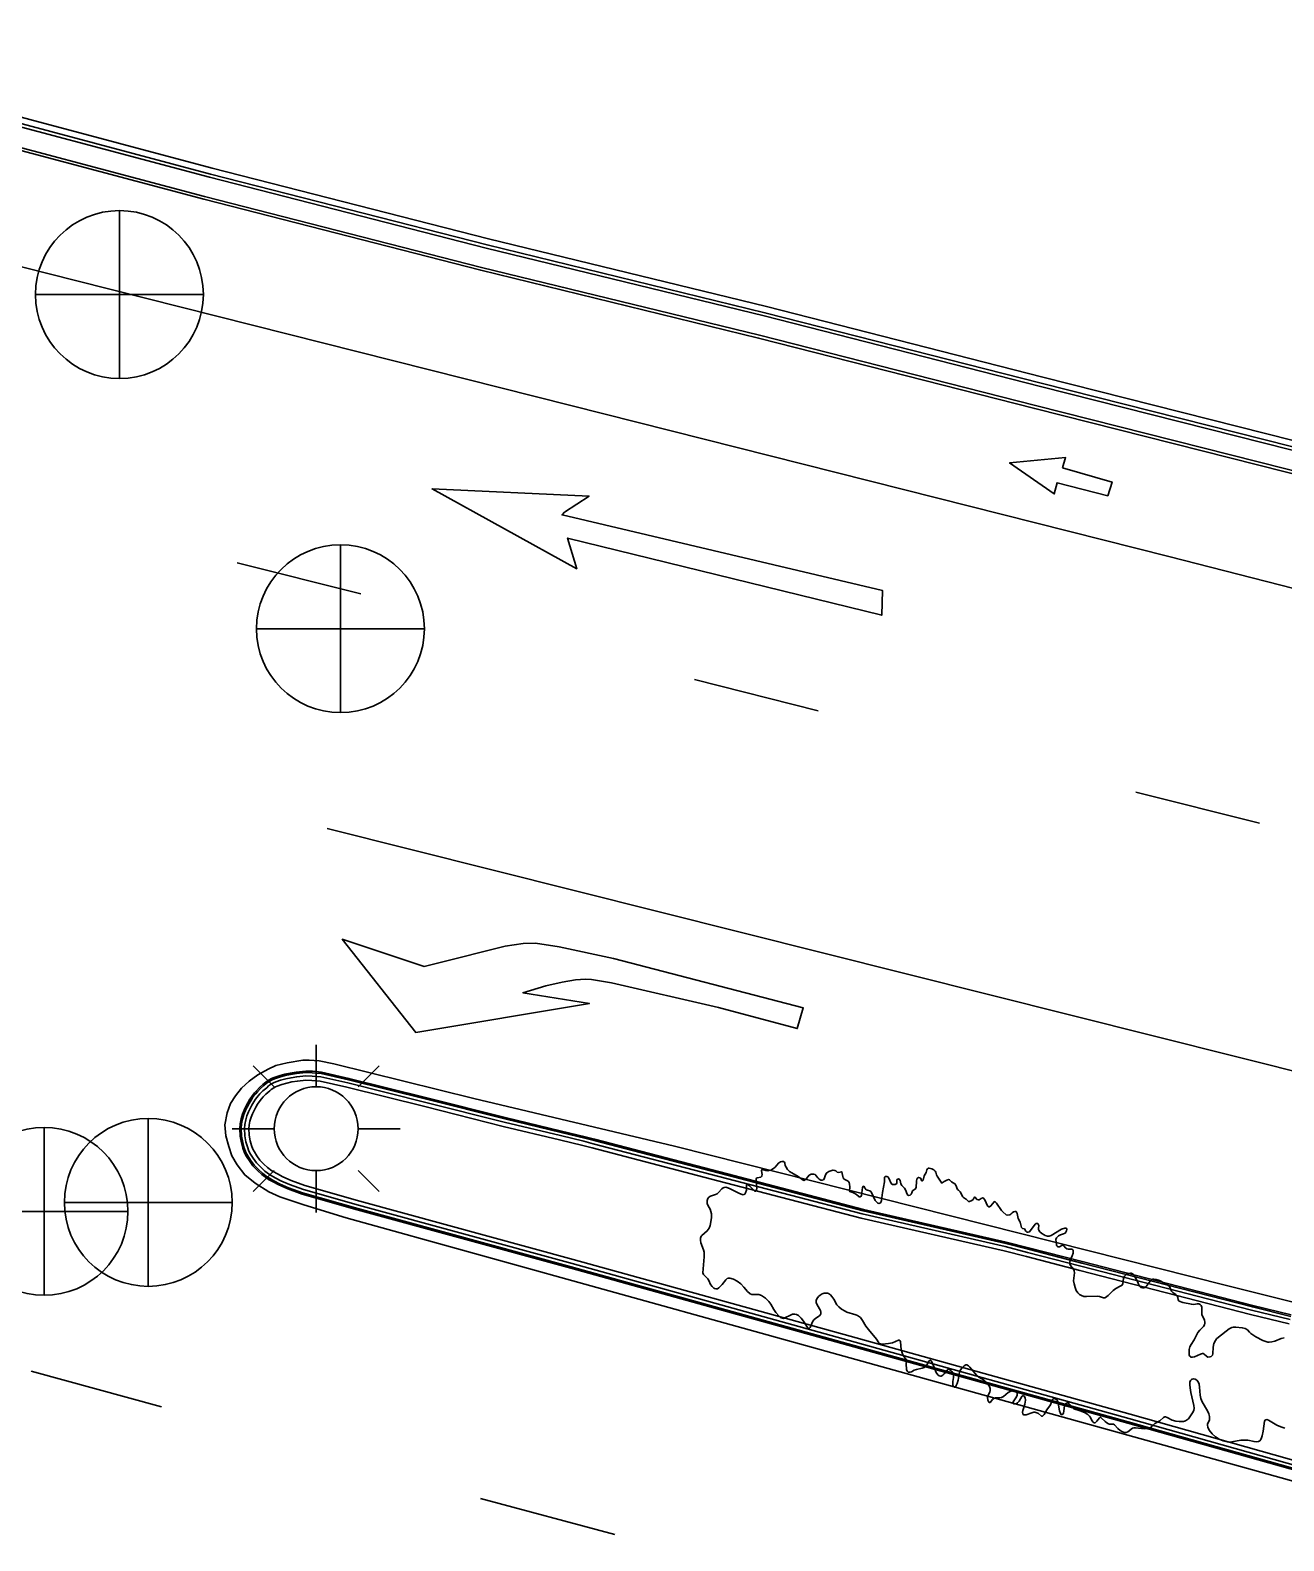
# Model space of a CAD drawing. Header units: metres. Extents: x 585772 to 587013, y 4140825 to 4141582.
# Drawn here: x 585810.6 to 585830.2, y 4140942.84 to 4140966.46 of the extents above; entities that cross this region are included whole.
import ezdxf

# ---------------------------------------------------------------- set-up
doc = ezdxf.new("R2010")
doc.units = ezdxf.units.M
doc.header["$MEASUREMENT"] = 0
for name, color, linetype, lineweight in [('BACK_OF_CURB', 5, 'Continuous', 30), ('BOTTOM_OF_CURB', 3, 'Continuous', 30), ('GUTTER', 30, 'Continuous', 30), ('LIGHT_POLE', 5, 'Continuous', 30), ('MANHOLE', 30, 'Continuous', 30), ('PAINT_STRIPE', 4, 'Continuous', 30), ('TOP_OF_CURB', 1, 'Continuous', 30)]:
    doc.layers.add(name, color=color, linetype=linetype, lineweight=lineweight)
doc.layers.add('PAVED_ROAD', color=140, linetype='Continuous', lineweight=30, true_color=0x38a9ff)
doc.layers.add('SHRUBLINE', color=71, linetype='Continuous', lineweight=30, true_color=0xc6ff6b)

# ---------------------------------------------------------------- blocks, each defined once
blk = doc.blocks.new('SYM205')
at = {"color": 0, "linetype": 'ByBlock', "lineweight": -2}
for p, q in [((0, 0.25), (0, 0.5)), ((-0.25, 0.25), (-0.375, 0.375)), ((0.25, 0.25), (0.375, 0.375)), ((0.25, 0), (0.5, 0)), ((-0.25, -0.25), (-0.375, -0.375)), ((0, -0.25), (0, -0.5)), ((0.25, -0.25), (0.375, -0.375))]:
    blk.add_line(p, q, dxfattribs=at)
at = {"color": 0, "linetype": 'ByBlock', "lineweight": -2, "flags": 128}
blk.add_lwpolyline([(-0.5, 0), (-0.25, 0, 1), (0.25, 0, 1), (-0.25, 0)], format="xyb", dxfattribs=at)
blk = doc.blocks.new('SYM205_1')
at = {"layer": 'LIGHT_POLE', "xscale": 26.246667, "yscale": 26.246667, "zscale": 26.246667}
blk.add_blockref('SYM205', (0, 0), dxfattribs=at)
blk = doc.blocks.new('SYM003')
at = {"layer": 'LIGHT_POLE', "xscale": 0.5, "yscale": 0.5, "zscale": 0.5}
blk.add_blockref('SYM205_1', (0, 0), dxfattribs=at)
blk = doc.blocks.new('SYM203')
at = {"color": 0, "linetype": 'ByBlock', "lineweight": -2}
blk.add_line((-0.5, 0), (0.5, 0), dxfattribs=at)
at = {"color": 0, "linetype": 'ByBlock', "lineweight": -2, "flags": 128}
blk.add_lwpolyline([(0, -0.5, 1), (0, 0.5, 1), (0, -0.5), (0, 0.5)], format="xyb", dxfattribs=at)
blk = doc.blocks.new('SYM203_1')
at = {"layer": 'MANHOLE', "xscale": 26.246667, "yscale": 26.246667, "zscale": 26.246667}
blk.add_blockref('SYM203', (0, 0), dxfattribs=at)
blk = doc.blocks.new('SYM004')
at = {"layer": 'MANHOLE', "xscale": 0.5, "yscale": 0.5, "zscale": 0.5}
blk.add_blockref('SYM203_1', (0, 0), dxfattribs=at)

msp = doc.modelspace()

# ---------------------------------------------------------------- linework, layer by layer
at = {"layer": 'BACK_OF_CURB'}
for points in [[(585809.123952, 4140965.455281, -18.862712), (585813.441486, 4140964.307142, -18.861123), (585817.76503, 4140963.198723, -18.856503), (585822.109515, 4140962.140005, -18.850747), (585826.429693, 4140961.037302, -18.843763), (585830.775654, 4140959.938901, -18.835261), (585835.141342, 4140958.811735, -18.826), (585839.470351, 4140957.726552, -18.818), (585843.812893, 4140956.608817, -18.806), (585848.22239, 4140955.540571, -18.79775), (585852.620434, 4140954.384283, -18.789717), (585857.024406, 4140953.27221, -18.777616), (585861.769741, 4140952.063605, -18.760236), (585866.250725, 4140950.949529, -18.745248), (585870.726851, 4140949.824382, -18.732829), (585875.213798, 4140948.672563, -18.724497), (585879.659, 4140947.51522, -18.717683), (585883.421168, 4140946.574276, -18.707965)], [(585830.280675, 4140946.236036, -18.493138), (585829.677229, 4140946.382648, -18.49167), (585827.00956, 4140947.07046, -18.484216), (585826.17277, 4140947.286211, -18.469409), (585825.823168, 4140947.37635, -18.468), (585823.591452, 4140947.887157, -18.445488), (585821.346575, 4140948.472901, -18.438324), (585819.3834, 4140948.985142, -18.431976), (585819.239092, 4140949.022795, -18.429067), (585818.871017, 4140949.111251, -18.425232), (585817.992166, 4140949.322457, -18.420891), (585816.766901, 4140949.631294, -18.406704), (585815.54806, 4140949.935934, -18.385), (585815.129978, 4140950.028883, -18.367556), (585815.001125, 4140950.041946, -18.367144), (585814.909875, 4140950.043288, -18.365114), (585814.775545, 4140950.032102, -18.360555), (585814.689839, 4140950.016889, -18.358359), (585814.611618, 4140950.00012, -18.356362), (585814.533452, 4140949.977777, -18.353084), (585814.461096, 4140949.95407, -18.349168), (585814.433443, 4140949.942124, -18.348371), (585814.406629, 4140949.927433, -18.34828), (585814.367985, 4140949.901878, -18.347047), (585814.344135, 4140949.876801, -18.345836), (585814.282356, 4140949.826182, -18.341015), (585814.240124, 4140949.782366, -18.339854), (585814.215312, 4140949.755353, -18.338042), (585814.177745, 4140949.706767, -18.335431), (585814.153012, 4140949.670028, -18.334851), (585814.123816, 4140949.62237, -18.335332), (585814.097665, 4140949.572353, -18.333893), (585814.073559, 4140949.521009, -18.332048), (585814.052062, 4140949.467491, -18.330673), (585814.034368, 4140949.406796, -18.325687), (585814.022754, 4140949.343541, -18.322175), (585814.016788, 4140949.287428, -18.317912), (585814.0233, 4140949.184493, -18.316401), (585814.037694, 4140949.09547, -18.315725), (585814.058583, 4140949.02494, -18.315224), (585814.080025, 4140948.965631, -18.31308), (585814.102259, 4140948.923977, -18.311078), (585814.141431, 4140948.863165, -18.311417), (585814.190338, 4140948.795722, -18.312276), (585814.251523, 4140948.731849, -18.311824), (585814.309854, 4140948.677471, -18.314327), (585814.376784, 4140948.628892, -18.31051), (585814.398552, 4140948.615584, -18.309932), (585814.462181, 4140948.578804, -18.309896), (585814.548525, 4140948.534904, -18.310592), (585814.679927, 4140948.475808, -18.306052), (585814.892866, 4140948.399724, -18.305886), (585815.750425, 4140948.15568, -18.321), (585819.088932, 4140947.243778, -18.318), (585823.419446, 4140946.040651, -18.317), (585827.795257, 4140944.820794, -18.316199), (585832.539675, 4140943.482331, -18.313993)]]:
    msp.add_polyline3d(points, dxfattribs=at)
at = {"layer": 'BOTTOM_OF_CURB'}
for points in [[(585809.0862, 4140965.310107, -18.992712), (585813.403585, 4140964.162007, -18.991123), (585817.728647, 4140963.0532, -18.986503), (585822.073208, 4140961.994463, -18.980747), (585826.392767, 4140960.891918, -18.973763), (585830.738527, 4140959.793568, -18.965261), (585835.104242, 4140958.666395, -18.956), (585839.432862, 4140957.567705, -18.948), (585841.59148, 4140957.054975, -18.942019), (585843.763932, 4140956.488189, -18.936), (585847.103423, 4140955.639402, -18.929753), (585848.173911, 4140955.378136, -18.92775), (585852.583889, 4140954.223246, -18.919717), (585856.988007, 4140953.126692, -18.907616), (585861.733134, 4140951.91814, -18.890236), (585866.214345, 4140950.804007, -18.875248), (585870.689919, 4140949.679, -18.862829), (585875.176253, 4140948.527338, -18.854497), (585879.621905, 4140947.369878, -18.847683), (585883.384559, 4140946.428812, -18.837965)], [(585830.309411, 4140946.352545, -18.630344), (585829.706376, 4140946.499058, -18.627345), (585827.03952, 4140947.18666, -18.619891), (585826.20273, 4140947.402411, -18.619409), (585825.85154, 4140947.492959, -18.618), (585823.619993, 4140948.003727, -18.595488), (585821.376871, 4140948.589013, -18.576567), (585819.413697, 4140949.101254, -18.563), (585819.268263, 4140949.139201, -18.562), (585818.899057, 4140949.227929, -18.556), (585818.020852, 4140949.43898, -18.55), (585816.796115, 4140949.747684, -18.540743), (585815.575635, 4140950.052734, -18.535), (585815.149117, 4140950.147558, -18.536), (585815.008073, 4140950.161857, -18.535), (585814.905768, 4140950.163362, -18.535), (585814.760046, 4140950.151227, -18.534), (585814.666769, 4140950.13467, -18.534), (585814.582518, 4140950.116608, -18.533), (585814.498268, 4140950.092526, -18.533), (585814.418531, 4140950.066401, -18.532), (585814.380704, 4140950.050059, -18.532), (585814.344597, 4140950.030278, -18.531), (585814.293875, 4140949.996734, -18.53), (585814.249009, 4140949.960933, -18.529), (585814.199147, 4140949.912769, -18.528), (585814.152723, 4140949.864604, -18.526), (585814.123493, 4140949.832781, -18.525), (585814.080401, 4140949.777051, -18.523), (585814.052031, 4140949.734907, -18.522), (585814.019362, 4140949.681582, -18.52), (585813.990132, 4140949.625676, -18.518), (585813.963482, 4140949.568911, -18.516), (585813.93851, 4140949.506743, -18.514), (585813.917448, 4140949.434496, -18.511), (585813.903907, 4140949.360744, -18.508), (585813.896385, 4140949.290002, -18.505), (585813.903907, 4140949.171096, -18.501), (585813.920456, 4140949.068746, -18.497), (585813.944528, 4140948.987469, -18.494), (585813.970104, 4140948.916727, -18.491), (585813.998713, 4140948.86313, -18.489), (585814.042342, 4140948.795398, -18.487), (585814.098008, 4140948.718636, -18.484), (585814.167213, 4140948.646389, -18.482), (585814.23341, 4140948.584678, -18.481), (585814.310138, 4140948.528988, -18.479), (585814.337219, 4140948.512431, -18.479), (585814.40492, 4140948.473297, -18.478), (585814.496693, 4140948.426638, -18.477), (585814.635057, 4140948.36441, -18.476), (585814.856215, 4140948.28539, -18.474), (585815.718191, 4140948.040088, -18.471), (585819.057061, 4140947.128088, -18.468), (585823.387272, 4140945.925045, -18.467), (585827.762854, 4140944.705252, -18.466199), (585832.507422, 4140943.366746, -18.463993)]]:
    msp.add_polyline3d(points, dxfattribs=at)
at = {"layer": 'GUTTER'}
msp.add_polyline3d([(585809.008412, 4140965.010971, -18.980876), (585813.32549, 4140963.862953, -18.974), (585817.653677, 4140962.753344, -18.968064), (585821.998396, 4140961.694569, -18.966252), (585826.316679, 4140960.592349, -18.959817), (585830.662025, 4140959.494104, -18.949766), (585835.027588, 4140958.366971, -18.939), (585839.354608, 4140957.268687, -18.924), (585843.686002, 4140956.100884, -18.912), (585848.098521, 4140954.991072, -18.904), (585852.510192, 4140953.881472, -18.898), (585856.913861, 4140952.826629, -18.892539), (585861.657703, 4140951.618404, -18.885473), (585866.139384, 4140950.504155, -18.874707), (585870.613819, 4140949.379433, -18.859765), (585875.09889, 4140948.228096, -18.845), (585879.545469, 4140947.070394, -18.834), (585883.309126, 4140946.129078, -18.822482)], dxfattribs=at)
at = {"layer": 'PAINT_STRIPE', "extrusion": (0.000973894, -0.000245436, 0.999999), "flags": 128}
for points, elevation in [([(585813.575222, 4140958.146385), (585815.506195, 4140957.659751)], -464.600248), ([(585827.626414, 4140954.558562), (585829.557387, 4140954.071927)], -464.607683)]:
    msp.add_lwpolyline(points, dxfattribs=dict(at, elevation=elevation))
at = {"layer": 'PAINT_STRIPE', "extrusion": (0.001461, -0.000368154, 0.999999), "elevation": -687.514323, "flags": 128}
msp.add_lwpolyline([(585820.388901, 4140956.336379), (585822.319874, 4140955.849744)], dxfattribs=at)
at = {"layer": 'PAINT_STRIPE', "extrusion": (0.005928, -0.001611, 0.999981), "elevation": -3216.176962, "flags": 128}
msp.add_lwpolyline([(585800.423579, 4140945.685548), (585802.465612, 4140945.13069)], dxfattribs=at)
at = {"layer": 'PAINT_STRIPE', "extrusion": (0.003556, -0.000952713, 0.999993), "elevation": -1880.46408, "flags": 128}
msp.add_lwpolyline([(585816.098558, 4140943.030759), (585813.999522, 4140943.593119)], dxfattribs=at)
at = {"layer": 'PAINT_STRIPE'}
for points in [[(585920.74505, 4140934.761086, -18.678), (585910.367423, 4140937.393328, -18.707705), (585903.135344, 4140939.239997, -18.72787), (585895.903266, 4140941.086667, -18.744463), (585888.671188, 4140942.933336, -18.756745), (585878.976543, 4140945.403165, -18.774598), (585871.867648, 4140947.214327, -18.791), (585864.758753, 4140949.025489, -18.812), (585857.649858, 4140950.836651, -18.829), (585850.417569, 4140952.642882, -18.846), (585843.185281, 4140954.449114, -18.858682), (585835.791795, 4140956.341494, -18.872), (585828.398309, 4140958.233875, -18.881383), (585819.048791, 4140960.594413, -18.888), (585811.307549, 4140962.550272, -18.895375), (585803.566308, 4140964.506132, -18.9065), (585795.825066, 4140966.461991, -18.915)], [(585815.241685, 4140953.978679, -18.674), (585824.294077, 4140951.707671, -18.703128), (585833.346469, 4140949.436663, -18.734), (585840.024886, 4140947.772795, -18.739), (585846.703302, 4140946.108927, -18.714), (585853.381719, 4140944.445059, -18.695685), (585865.229212, 4140941.383647, -18.667131), (585870.175018, 4140940.152118, -18.656)], [(585837.386669, 4140941.812236, -18.447849), (585829.613248, 4140943.976676, -18.458687), (585821.839828, 4140946.141116, -18.465939), (585815.539072, 4140947.891791, -18.469), (585814.877903, 4140948.097202, -18.47), (585814.500092, 4140948.221658, -18.471), (585814.329617, 4140948.30002, -18.473), (585814.117674, 4140948.433695, -18.476), (585813.951806, 4140948.562761, -18.481), (585813.832013, 4140948.724094, -18.485), (585813.749079, 4140948.862379, -18.489), (585813.703004, 4140949.009883, -18.493), (585813.65693, 4140949.175825, -18.498), (585813.643107, 4140949.346377, -18.504), (585813.679967, 4140949.535366, -18.51), (585813.730649, 4140949.678261, -18.515), (585813.808975, 4140949.802717, -18.52), (585813.903017, 4140949.91922, -18.524), (585814.021494, 4140950.029848, -18.529), (585814.155768, 4140950.127306, -18.533), (585814.316371, 4140950.219496, -18.536), (585814.440113, 4140950.272176, -18.538), (585814.61388, 4140950.31432, -18.541), (585814.858733, 4140950.356464, -18.543), (585814.95878, 4140950.356464, -18.543), (585815.114117, 4140950.345928, -18.543), (585815.343173, 4140950.298516, -18.544), (585817.533191, 4140949.760686, -18.559281), (585820.67004, 4140949.012136, -18.584), (585829.304026, 4140946.837316, -18.645), (585836.073821, 4140945.143, -18.657)]]:
    msp.add_polyline3d(points, dxfattribs=at)
for points in [[(585826.738799, 4140959.618041, -18.920252), (585826.785618, 4140959.779373, -18.921), (585825.911678, 4140959.696105, -18.905747), (585826.608749, 4140959.212111, -18.897), (585826.652966, 4140959.386453, -18.898364), (585827.445949, 4140959.182349, -18.893), (585827.514226, 4140959.396373, -18.894727)], [(585818.949906, 4140958.928142, -18.838), (585819.33722, 4140959.17792, -18.848), (585816.880299, 4140959.2897, -18.837115), (585819.143707, 4140958.041677, -18.813), (585819.000876, 4140958.521066, -18.822), (585823.911551, 4140957.313952, -18.84), (585823.925373, 4140957.701151, -18.841181), (585818.914775, 4140958.882839, -18.836)], [(585816.756753, 4140951.823101, -18.623862), (585815.476541, 4140952.249809, -18.617), (585816.626992, 4140950.791254, -18.624911), (585819.341084, 4140951.242797, -18.64), (585818.302434, 4140951.412691, -18.622), (585818.660522, 4140951.520896, -18.631), (585818.916282, 4140951.578092, -18.637), (585819.123899, 4140951.61271, -18.641), (585819.280741, 4140951.626727, -18.643), (585819.375522, 4140951.619201, -18.645), (585819.686008, 4140951.569625, -18.649), (585821.361614, 4140951.180546, -18.661), (585822.589663, 4140950.850825, -18.671439), (585822.683962, 4140951.174377, -18.671987), (585819.716842, 4140951.946309, -18.662709), (585818.867015, 4140952.131348, -18.657), (585818.499618, 4140952.188755, -18.654), (585818.304789, 4140952.183487, -18.65), (585818.023735, 4140952.138709, -18.645), (585816.967971, 4140951.875309, -18.62514)]]:
    msp.add_polyline3d(points, close=True, dxfattribs=at)
at = {"layer": 'PAVED_ROAD'}
for points in [[(585808.996695, 4140964.965914, -18.975001), (585813.313727, 4140963.817907, -18.967), (585817.642384, 4140962.708178, -18.963376), (585821.987127, 4140961.649397, -18.96131), (585826.305218, 4140960.547226, -18.955315), (585830.650502, 4140959.448997, -18.945054), (585835.016042, 4140958.321869, -18.933955), (585839.342821, 4140957.223647, -18.918), (585843.674264, 4140956.055831, -18.90605), (585848.087165, 4140954.945922, -18.894249), (585852.499092, 4140953.836259, -18.885741), (585856.902692, 4140952.781432, -18.880799), (585861.646342, 4140951.573256, -18.877185), (585866.128093, 4140950.458989, -18.869497), (585870.602357, 4140949.334311, -18.85851), (585875.087237, 4140948.183022, -18.844), (585879.533956, 4140947.025284, -18.828451), (585883.297764, 4140946.08393, -18.818)], [(585830.314622, 4140946.373672, -18.63434), (585829.711661, 4140946.520167, -18.631), (585827.044952, 4140947.20773, -18.619052), (585826.208163, 4140947.423482, -18.618), (585825.856685, 4140947.514104, -18.617), (585823.625169, 4140948.024865, -18.596553), (585821.382365, 4140948.610068, -18.580001), (585819.41919, 4140949.122309, -18.563), (585819.273553, 4140949.160309, -18.56), (585818.904141, 4140949.249087, -18.557), (585818.026053, 4140949.460109, -18.55), (585816.801412, 4140949.768789, -18.540743), (585815.580635, 4140950.073913, -18.535), (585815.152587, 4140950.169077, -18.536), (585815.009332, 4140950.1836, -18.536), (585814.905024, 4140950.185135, -18.535), (585814.757236, 4140950.172828, -18.535), (585814.662585, 4140950.156027, -18.534), (585814.577242, 4140950.137731, -18.534), (585814.491888, 4140950.113334, -18.533), (585814.410813, 4140950.08677, -18.533), (585814.371141, 4140950.069632, -18.533), (585814.333348, 4140950.048926, -18.532), (585814.281062, 4140950.014349, -18.531), (585814.234632, 4140949.9773, -18.53), (585814.183749, 4140949.92815, -18.528), (585814.136874, 4140949.879517, -18.527), (585814.106843, 4140949.846821, -18.526), (585814.062749, 4140949.789795, -18.524), (585814.033719, 4140949.746671, -18.522), (585814.000421, 4140949.692319, -18.52), (585813.970633, 4140949.635345, -18.518), (585813.943521, 4140949.577597, -18.516), (585813.917919, 4140949.513861, -18.514), (585813.896246, 4140949.439519, -18.511), (585813.882356, 4140949.363864, -18.508), (585813.874552, 4140949.290469, -18.505), (585813.882258, 4140949.168667, -18.5), (585813.899198, 4140949.0639, -18.497), (585813.923846, 4140948.980674, -18.494), (585813.950172, 4140948.907859, -18.491), (585813.979936, 4140948.852096, -18.489), (585814.024374, 4140948.78311, -18.486), (585814.081265, 4140948.704658, -18.484), (585814.151925, 4140948.630892, -18.482), (585814.219549, 4140948.567852, -18.48), (585814.298053, 4140948.510872, -18.478), (585814.326097, 4140948.493726, -18.478), (585814.394537, 4140948.454166, -18.477), (585814.487294, 4140948.407006, -18.477), (585814.626921, 4140948.34421, -18.475), (585814.849569, 4140948.264657, -18.473), (585815.712346, 4140948.019128, -18.471), (585819.051282, 4140947.107109, -18.471), (585823.381438, 4140945.904081, -18.468), (585827.756979, 4140944.6843, -18.467), (585832.501574, 4140943.345787, -18.466655)]]:
    msp.add_polyline3d(points, dxfattribs=at)
at = {"layer": 'SHRUBLINE'}
msp.add_polyline3d([(585830.214216, 4140944.605166, -18.36), (585830.149881, 4140944.624248, -18.363484), (585830.087184, 4140944.653562, -18.364), (585829.957684, 4140944.728063, -18.358), (585829.930041, 4140944.737278, -18.357), (585829.916295, 4140944.736561, -18.358), (585829.90593, 4140944.729796, -18.359), (585829.897405, 4140944.712867, -18.362), (585829.877249, 4140944.559609, -18.379), (585829.859503, 4140944.484865, -18.388), (585829.848597, 4140944.452942, -18.392), (585829.836466, 4140944.426711, -18.395), (585829.821449, 4140944.407026, -18.398), (585829.801474, 4140944.394577, -18.4), (585829.774468, 4140944.390058, -18.4), (585829.7336, 4140944.394374, -18.403), (585829.63415, 4140944.414205, -18.409), (585829.580456, 4140944.418627, -18.413), (585829.527047, 4140944.414615, -18.418), (585829.38475, 4140944.388756, -18.427), (585829.337836, 4140944.387576, -18.431), (585829.313223, 4140944.390058, -18.431), (585829.250549, 4140944.405747, -18.435), (585829.187209, 4140944.433343, -18.437), (585829.129102, 4140944.470165, -18.437), (585829.079974, 4140944.513131, -18.435), (585829.030506, 4140944.57505, -18.429), (585829.008451, 4140944.622366, -18.424), (585829.004085, 4140944.65171, -18.421), (585829.005436, 4140944.665449, -18.419), (585829.034088, 4140944.735706, -18.398632), (585829.038382, 4140944.765196, -18.393), (585829.036799, 4140944.784826, -18.391), (585829.025245, 4140944.829047, -18.38245), (585829.004985, 4140944.877, -18.377261), (585828.923236, 4140945.017482, -18.367), (585828.901531, 4140945.06672, -18.363), (585828.889684, 4140945.118398, -18.36), (585828.881407, 4140945.247856, -18.344), (585828.873652, 4140945.292559, -18.34), (585828.857795, 4140945.327891, -18.336), (585828.835883, 4140945.353384, -18.336), (585828.811288, 4140945.369281, -18.335), (585828.787385, 4140945.375827, -18.335), (585828.764421, 4140945.372444, -18.335), (585828.754967, 4140945.366917, -18.335), (585828.740193, 4140945.349446, -18.336), (585828.73103, 4140945.325086, -18.337), (585828.727249, 4140945.282795, -18.339), (585828.731372, 4140945.233856, -18.339), (585828.743533, 4140945.163582, -18.343), (585828.790249, 4140944.956856, -18.356), (585828.793895, 4140944.915571, -18.359), (585828.789131, 4140944.882568, -18.362), (585828.769964, 4140944.845436, -18.366), (585828.70691, 4140944.752572, -18.378), (585828.678291, 4140944.728547, -18.382), (585828.662997, 4140944.72069, -18.386), (585828.628335, 4140944.710373, -18.389), (585828.562613, 4140944.707217, -18.394), (585828.508099, 4140944.714961, -18.397), (585828.454347, 4140944.731888, -18.398), (585828.37289, 4140944.77302, -18.399), (585828.347829, 4140944.780461, -18.398), (585828.337204, 4140944.779916, -18.397), (585828.319022, 4140944.771487, -18.399), (585828.260014, 4140944.717483, -18.41), (585828.183335, 4140944.675768, -18.418), (585828.132143, 4140944.627803, -18.426), (585828.10705, 4140944.611447, -18.432), (585828.066409, 4140944.599619, -18.436), (585828.019965, 4140944.595451, -18.439), (585827.970365, 4140944.597306, -18.441), (585827.876868, 4140944.611217, -18.443), (585827.853114, 4140944.610768, -18.444), (585827.830352, 4140944.602773, -18.449), (585827.760249, 4140944.546022, -18.465), (585827.734, 4140944.536247, -18.469), (585827.705825, 4140944.536054, -18.47), (585827.675778, 4140944.545279, -18.47), (585827.638184, 4140944.567515, -18.467), (585827.603207, 4140944.596603, -18.463), (585827.55237, 4140944.653769, -18.454), (585827.536066, 4140944.665224, -18.453), (585827.5168, 4140944.668179, -18.454), (585827.472156, 4140944.667702, -18.458), (585827.458359, 4140944.671108, -18.458), (585827.430849, 4140944.685081, -18.462168), (585827.403291, 4140944.706858, -18.463), (585827.342353, 4140944.766831, -18.462), (585827.330068, 4140944.774449, -18.462), (585827.325044, 4140944.774699, -18.462), (585827.315133, 4140944.76815, -18.462), (585827.27506, 4140944.714192, -18.47), (585827.254848, 4140944.692879, -18.47), (585827.247066, 4140944.688543, -18.47), (585827.232607, 4140944.688472, -18.47), (585827.216177, 4140944.699996, -18.47), (585827.198225, 4140944.723601, -18.47), (585827.176477, 4140944.770982, -18.47), (585827.161896, 4140944.793598, -18.471), (585827.134337, 4140944.817745, -18.471), (585827.09242, 4140944.841825, -18.472), (585827.016387, 4140944.875661, -18.473), (585826.915587, 4140944.907571, -18.471), (585826.894143, 4140944.925367, -18.472), (585826.852867, 4140944.976239, -18.472), (585826.834307, 4140944.990852, -18.473), (585826.815857, 4140944.998139, -18.473), (585826.799113, 4140944.997552, -18.473), (585826.779822, 4140944.981753, -18.473), (585826.768149, 4140944.951457, -18.473), (585826.760222, 4140944.872898, -18.473), (585826.752374, 4140944.83789, -18.472), (585826.743873, 4140944.823829, -18.472), (585826.73732, 4140944.819036, -18.472), (585826.730279, 4140944.817076, -18.472), (585826.716872, 4140944.82036, -18.472), (585826.704904, 4140944.83533, -18.473), (585826.691339, 4140944.874091, -18.473), (585826.679467, 4140944.930888, -18.472), (585826.66965, 4140945.000388, -18.473), (585826.659897, 4140945.030512, -18.46987), (585826.652631, 4140945.042492, -18.466886), (585826.63463, 4140945.059569, -18.464), (585826.624887, 4140945.064693, -18.464), (585826.606391, 4140945.068181, -18.464), (585826.591702, 4140945.063068, -18.464), (585826.580702, 4140945.051072, -18.465), (585826.547682, 4140944.968805, -18.467), (585826.494671, 4140944.893219, -18.469), (585826.449091, 4140944.82036, -18.471), (585826.424485, 4140944.793889, -18.472), (585826.41342, 4140944.791613, -18.472), (585826.408143, 4140944.793657, -18.472), (585826.362413, 4140944.831927, -18.472), (585826.33635, 4140944.845204, -18.472), (585826.306241, 4140944.852698, -18.472), (585826.290306, 4140944.853072, -18.472), (585826.2578, 4140944.846253, -18.473), (585826.169866, 4140944.813167, -18.474), (585826.148361, 4140944.810426, -18.474), (585826.131171, 4140944.813078, -18.474), (585826.124584, 4140944.816643, -18.474), (585826.115902, 4140944.828389, -18.474), (585826.113192, 4140944.85572, -18.474), (585826.117401, 4140944.878846, -18.473), (585826.150099, 4140944.97847, -18.472), (585826.158963, 4140945.043633, -18.471), (585826.153815, 4140945.079581, -18.47), (585826.137578, 4140945.103926, -18.47), (585826.123555, 4140945.110157, -18.471), (585826.116467, 4140945.109935, -18.471), (585826.102555, 4140945.101301, -18.471), (585826.0588, 4140945.028127, -18.472), (585826.032574, 4140945.001083, -18.47), (585826.01881, 4140944.991604, -18.47), (585825.997479, 4140944.98271, -18.471), (585825.971992, 4140944.983674, -18.471), (585825.96288, 4140944.993289, -18.471), (585825.961326, 4140945.000268, -18.471), (585825.965056, 4140945.017378, -18.47), (585826.020003, 4140945.094753, -18.469), (585826.02959, 4140945.11769, -18.469), (585826.031196, 4140945.140297, -18.468), (585826.022452, 4140945.161132, -18.468), (585826.004516, 4140945.177617, -18.467), (585825.979423, 4140945.186887, -18.467), (585825.949422, 4140945.186804, -18.467), (585825.917604, 4140945.178131, -18.467), (585825.887273, 4140945.162353, -18.468), (585825.816674, 4140945.099406, -18.47), (585825.785338, 4140945.081439, -18.47), (585825.751773, 4140945.076111, -18.47), (585825.689253, 4140945.076771, -18.47), (585825.66577, 4140945.067614, -18.471), (585825.645131, 4140945.051019, -18.472), (585825.606643, 4140945.007093, -18.473), (585825.599879, 4140945.003031, -18.473), (585825.592738, 4140945.004671, -18.473), (585825.580485, 4140945.020855, -18.473), (585825.572303, 4140945.043906, -18.473), (585825.566729, 4140945.089246, -18.471), (585825.572396, 4140945.111271, -18.471), (585825.600666, 4140945.165327, -18.469), (585825.607859, 4140945.192495, -18.468), (585825.60685, 4140945.224987, -18.467), (585825.602905, 4140945.242133, -18.466), (585825.591927, 4140945.267119, -18.466), (585825.541246, 4140945.326131, -18.466), (585825.510746, 4140945.355405, -18.466), (585825.431963, 4140945.402133, -18.465), (585825.396549, 4140945.429999, -18.465), (585825.36664, 4140945.462712, -18.465), (585825.288802, 4140945.559711, -18.463), (585825.266407, 4140945.580574, -18.463), (585825.243956, 4140945.59257, -18.463), (585825.225924, 4140945.592191, -18.463), (585825.200621, 4140945.577665, -18.464), (585825.161725, 4140945.541638, -18.465), (585825.141809, 4140945.514715, -18.465), (585825.127241, 4140945.477621, -18.466), (585825.105484, 4140945.355672, -18.469), (585825.091116, 4140945.304602, -18.47), (585825.068787, 4140945.259088, -18.471), (585825.061143, 4140945.249586, -18.472), (585825.049918, 4140945.243273, -18.472), (585825.044752, 4140945.244161, -18.472), (585825.035132, 4140945.253551, -18.472), (585825.025069, 4140945.278209, -18.471), (585825.022139, 4140945.294953, -18.471), (585825.023528, 4140945.334863, -18.47), (585825.034885, 4140945.399022, -18.468), (585825.035923, 4140945.428915, -18.468), (585825.028686, 4140945.457238, -18.467), (585825.007303, 4140945.49082, -18.468), (585824.990482, 4140945.50797, -18.468), (585824.972453, 4140945.520148, -18.467), (585824.95512, 4140945.524171, -18.468), (585824.947248, 4140945.522266, -18.468), (585824.932896, 4140945.511625, -18.468), (585824.888346, 4140945.452086, -18.47063), (585824.865912, 4140945.431331, -18.474), (585824.842074, 4140945.419415, -18.474), (585824.830024, 4140945.417856, -18.474), (585824.809714, 4140945.423025, -18.474), (585824.790393, 4140945.437298, -18.474), (585824.764627, 4140945.47312, -18.468467), (585824.702018, 4140945.632535, -18.440571), (585824.684387, 4140945.659338, -18.437), (585824.672725, 4140945.665925, -18.437), (585824.667006, 4140945.665085, -18.437), (585824.655708, 4140945.656202, -18.438), (585824.609236, 4140945.584337, -18.449), (585824.58808, 4140945.56206, -18.453), (585824.575341, 4140945.553018, -18.454), (585824.54419, 4140945.540329, -18.457), (585824.452754, 4140945.523676, -18.463), (585824.418319, 4140945.509925, -18.466), (585824.378439, 4140945.487246, -18.469), (585824.354825, 4140945.478677, -18.471), (585824.333874, 4140945.478055, -18.473), (585824.324933, 4140945.481051, -18.473), (585824.310845, 4140945.493604, -18.472), (585824.298774, 4140945.523302, -18.469), (585824.293906, 4140945.607827, -18.457), (585824.298989, 4140945.659929, -18.449), (585824.291766, 4140945.675751, -18.447), (585824.248313, 4140945.738523, -18.44), (585824.228638, 4140945.781573, -18.435), (585824.216694, 4140945.832412, -18.426421), (585824.205968, 4140945.954011, -18.401), (585824.198832, 4140945.972077, -18.398), (585824.187623, 4140945.979175, -18.398), (585824.171979, 4140945.978484, -18.399), (585824.078876, 4140945.941028, -18.405), (585824.017354, 4140945.92869, -18.41), (585823.922976, 4140945.920211, -18.416), (585823.897134, 4140945.921343, -18.417), (585823.878315, 4140945.927288, -18.417), (585823.868095, 4140945.935989, -18.416), (585823.827144, 4140945.995022, -18.404803), (585823.703525, 4140946.146614, -18.379), (585823.665467, 4140946.201536, -18.372), (585823.612819, 4140946.28784, -18.358), (585823.577785, 4140946.332448, -18.352), (585823.547844, 4140946.357205, -18.349), (585823.530125, 4140946.36736, -18.347), (585823.506848, 4140946.37712, -18.346), (585823.366261, 4140946.419836, -18.343), (585823.337353, 4140946.43307, -18.342), (585823.283462, 4140946.465536, -18.339), (585823.238819, 4140946.501905, -18.336), (585823.209677, 4140946.534974, -18.333), (585823.163382, 4140946.622802, -18.318239), (585823.133564, 4140946.664959, -18.308018), (585823.107996, 4140946.690015, -18.297656), (585823.078872, 4140946.708362, -18.291), (585823.063243, 4140946.713876, -18.289), (585823.030548, 4140946.716315, -18.289), (585823.013918, 4140946.713723, -18.29), (585822.981238, 4140946.702441, -18.293), (585822.950854, 4140946.685059, -18.297), (585822.924589, 4140946.663969, -18.303), (585822.896616, 4140946.627735, -18.312), (585822.887898, 4140946.600623, -18.318), (585822.888975, 4140946.571193, -18.326), (585822.902595, 4140946.535127, -18.334), (585822.9527, 4140946.446291, -18.356), (585822.960984, 4140946.416608, -18.363), (585822.958984, 4140946.391295, -18.369), (585822.954432, 4140946.380182, -18.372), (585822.938828, 4140946.360855, -18.377), (585822.880097, 4140946.323108, -18.387), (585822.850827, 4140946.298838, -18.391), (585822.828703, 4140946.266134, -18.398), (585822.791634, 4140946.179178, -18.415), (585822.779057, 4140946.163592, -18.418), (585822.769662, 4140946.161578, -18.419), (585822.758925, 4140946.167431, -18.419), (585822.749737, 4140946.177393, -18.418), (585822.686097, 4140946.27672, -18.402), (585822.651192, 4140946.32526, -18.395), (585822.610892, 4140946.365802, -18.393), (585822.581219, 4140946.383151, -18.393), (585822.549463, 4140946.389235, -18.395), (585822.516437, 4140946.38437, -18.398), (585822.483625, 4140946.372181, -18.403), (585822.398407, 4140946.327712, -18.417), (585822.37598, 4140946.320901, -18.42), (585822.35526, 4140946.321816, -18.422), (585822.334093, 4140946.331798, -18.422), (585822.303043, 4140946.359414, -18.421), (585822.257507, 4140946.414728, -18.416), (585822.225168, 4140946.460636, -18.412), (585822.176914, 4140946.543603, -18.403), (585822.147727, 4140946.584238, -18.4), (585822.092875, 4140946.636816, -18.396), (585822.031372, 4140946.676121, -18.396), (585821.989662, 4140946.691704, -18.397), (585821.955578, 4140946.695959, -18.399), (585821.881392, 4140946.695569, -18.406), (585821.853932, 4140946.705038, -18.407), (585821.813961, 4140946.738972, -18.411522), (585821.754413, 4140946.811435, -18.420543), (585821.707554, 4140946.861539, -18.429699), (585821.653096, 4140946.903675, -18.439718), (585821.594939, 4140946.934263, -18.446), (585821.53813, 4140946.950871, -18.45), (585821.513934, 4140946.950791, -18.452), (585821.495037, 4140946.944543, -18.454), (585821.473416, 4140946.924593, -18.454454), (585821.414839, 4140946.848048, -18.448415), (585821.364504, 4140946.797273, -18.448), (585821.341914, 4140946.783978, -18.45), (585821.32207, 4140946.780176, -18.454093), (585821.298119, 4140946.785651, -18.463609), (585821.285981, 4140946.7928, -18.467), (585821.260722, 4140946.816754, -18.468), (585821.236758, 4140946.850609, -18.464052), (585821.20956, 4140946.912922, -18.451648), (585821.192019, 4140946.941073, -18.445203), (585821.122659, 4140947.006126, -18.417464), (585821.112331, 4140947.032777, -18.411349), (585821.132726, 4140947.282818, -18.358179), (585821.133496, 4140947.358605, -18.345018), (585821.127427, 4140947.39124, -18.342259), (585821.084673, 4140947.500746, -18.333691), (585821.075407, 4140947.545633, -18.331779), (585821.076669, 4140947.576976, -18.332825), (585821.087587, 4140947.604239, -18.33765), (585821.097082, 4140947.616757, -18.338499), (585821.18223, 4140947.688933, -18.339312), (585821.212295, 4140947.731731, -18.337994), (585821.227721, 4140947.771796, -18.337479), (585821.235201, 4140947.801595, -18.339077), (585821.248649, 4140947.900132, -18.345898), (585821.249044, 4140947.954085, -18.352), (585821.242114, 4140947.992991, -18.359), (585821.228062, 4140948.02601, -18.368915), (585821.198437, 4140948.079022, -18.391425), (585821.183225, 4140948.115474, -18.409533), (585821.179729, 4140948.133212, -18.419561), (585821.181228, 4140948.166344, -18.434263), (585821.192143, 4140948.194529, -18.444585), (585821.210414, 4140948.216115, -18.45), (585821.234869, 4140948.231611, -18.452), (585821.311867, 4140948.255649, -18.461), (585821.338872, 4140948.269949, -18.464463), (585821.360365, 4140948.289878, -18.470648), (585821.411139, 4140948.348658, -18.494493), (585821.433843, 4140948.364208, -18.5), (585821.445927, 4140948.368499, -18.502), (585821.471813, 4140948.370481, -18.504), (585821.490135, 4140948.367471, -18.504), (585821.532632, 4140948.353666, -18.506), (585821.688528, 4140948.273813, -18.505), (585821.727293, 4140948.25696, -18.506), (585821.747376, 4140948.253748, -18.507), (585821.769045, 4140948.262656, -18.509), (585821.783614, 4140948.284607, -18.514), (585821.795577, 4140948.3229, -18.52), (585821.796807, 4140948.398164, -18.53), (585821.801789, 4140948.412024, -18.532), (585821.810688, 4140948.414594, -18.533), (585821.822819, 4140948.41, -18.533), (585821.842339, 4140948.395687, -18.533), (585821.922922, 4140948.313068, -18.527), (585821.931598, 4140948.308785, -18.527), (585821.940457, 4140948.309498, -18.528), (585821.951526, 4140948.326976, -18.531), (585821.957754, 4140948.359794, -18.536), (585821.945731, 4140948.474921, -18.551), (585821.947768, 4140948.50208, -18.554), (585821.954488, 4140948.512499, -18.556), (585821.964386, 4140948.517755, -18.558), (585822.018853, 4140948.529054, -18.563), (585822.034045, 4140948.540165, -18.566), (585822.039488, 4140948.548021, -18.567), (585822.04339, 4140948.568739, -18.57), (585822.03313, 4140948.625475, -18.577), (585822.035308, 4140948.642595, -18.58), (585822.048133, 4140948.647941, -18.581), (585822.101116, 4140948.634461, -18.588), (585822.132785, 4140948.629946, -18.589), (585822.148247, 4140948.630663, -18.589), (585822.176518, 4140948.639491, -18.591), (585822.217984, 4140948.663623, -18.596), (585822.247086, 4140948.686423, -18.599), (585822.296501, 4140948.749257, -18.604247), (585822.326704, 4140948.767652, -18.604), (585822.35138, 4140948.776066, -18.604), (585822.373238, 4140948.77456, -18.605), (585822.388949, 4140948.762656, -18.604), (585822.398192, 4140948.7459, -18.604), (585822.404323, 4140948.712304, -18.602), (585822.414905, 4140948.683371, -18.601), (585822.436874, 4140948.649884, -18.601), (585822.467239, 4140948.619507, -18.6), (585822.503491, 4140948.594748, -18.599), (585822.605034, 4140948.539465, -18.599), (585822.682857, 4140948.483126, -18.598), (585822.694688, 4140948.477924, -18.598), (585822.707109, 4140948.48065, -18.598), (585822.736785, 4140948.505545, -18.6), (585822.777137, 4140948.55982, -18.602), (585822.797684, 4140948.572422, -18.603), (585822.81032, 4140948.576319, -18.603), (585822.846327, 4140948.577563, -18.604), (585822.86963, 4140948.568955, -18.604), (585822.888557, 4140948.551303, -18.603), (585822.912803, 4140948.5184, -18.603), (585822.934301, 4140948.496415, -18.602), (585822.957392, 4140948.483563, -18.602), (585822.980553, 4140948.48128, -18.602), (585822.999999, 4140948.489086, -18.603), (585823.010743, 4140948.501981, -18.603), (585823.033794, 4140948.563255, -18.606), (585823.049825, 4140948.59218, -18.607), (585823.067246, 4140948.607499, -18.608), (585823.085102, 4140948.616646, -18.609), (585823.130598, 4140948.635548, -18.61), (585823.149477, 4140948.639337, -18.61), (585823.179633, 4140948.634218, -18.611), (585823.1935, 4140948.627583, -18.611), (585823.217247, 4140948.608684, -18.61), (585823.233827, 4140948.601953, -18.61), (585823.260878, 4140948.604642, -18.611), (585823.287508, 4140948.614484, -18.611), (585823.295207, 4140948.588535, -18.611), (585823.301276, 4140948.53777, -18.609), (585823.309862, 4140948.516389, -18.608), (585823.326136, 4140948.499727, -18.608), (585823.385869, 4140948.467561, -18.608), (585823.401829, 4140948.443549, -18.607), (585823.407101, 4140948.421821, -18.607), (585823.411379, 4140948.378246, -18.605), (585823.405907, 4140948.311923, -18.602), (585823.41033, 4140948.303024, -18.602), (585823.461457, 4140948.288988, -18.602), (585823.480074, 4140948.28077, -18.602), (585823.51737, 4140948.25571, -18.602), (585823.557625, 4140948.222869, -18.602), (585823.565922, 4140948.218891, -18.602), (585823.577561, 4140948.219226, -18.602), (585823.586557, 4140948.227901, -18.603), (585823.5931, 4140948.244097, -18.604), (585823.611811, 4140948.368304, -18.609), (585823.620042, 4140948.384041, -18.61), (585823.629138, 4140948.387204, -18.61), (585823.638397, 4140948.38047, -18.61), (585823.654839, 4140948.349663, -18.609), (585823.669684, 4140948.332627, -18.609), (585823.687847, 4140948.324653, -18.609), (585823.723469, 4140948.316461, -18.609), (585823.746153, 4140948.301291, -18.609), (585823.807173, 4140948.165922, -18.606), (585823.832993, 4140948.135958, -18.606), (585823.851704, 4140948.123462, -18.605), (585823.867553, 4140948.119054, -18.606), (585823.88258, 4140948.12184, -18.605), (585823.895616, 4140948.132403, -18.605), (585823.908106, 4140948.162582, -18.606), (585823.922721, 4140948.290399, -18.61), (585823.953438, 4140948.456799, -18.616), (585823.954957, 4140948.52014, -18.618), (585823.957171, 4140948.527471, -18.619), (585823.967201, 4140948.537858, -18.619), (585823.991159, 4140948.541352, -18.619), (585824.008271, 4140948.532561, -18.619), (585824.022662, 4140948.51305, -18.619), (585824.061625, 4140948.430307, -18.617), (585824.078004, 4140948.415055, -18.617), (585824.087498, 4140948.411829, -18.617), (585824.121265, 4140948.415572, -18.617), (585824.140056, 4140948.425644, -18.617), (585824.147031, 4140948.437637, -18.618), (585824.14911, 4140948.482398, -18.619), (585824.154211, 4140948.493901, -18.62), (585824.171822, 4140948.500253, -18.62), (585824.184786, 4140948.495459, -18.62), (585824.198168, 4140948.474251, -18.62), (585824.212654, 4140948.4266, -18.618), (585824.225836, 4140948.399729, -18.618), (585824.267735, 4140948.355405, -18.617), (585824.284176, 4140948.33196, -18.616), (585824.308537, 4140948.261868, -18.616), (585824.321045, 4140948.247173, -18.616), (585824.336859, 4140948.243978, -18.616), (585824.354564, 4140948.249853, -18.616), (585824.371028, 4140948.263045, -18.617), (585824.381711, 4140948.282627, -18.618), (585824.392301, 4140948.313912, -18.618), (585824.398007, 4140948.321353, -18.619), (585824.431862, 4140948.339408, -18.62), (585824.446568, 4140948.354679, -18.62), (585824.45246, 4140948.373389, -18.621), (585824.453849, 4140948.460045, -18.623), (585824.46251, 4140948.502823, -18.625), (585824.468186, 4140948.515334, -18.625), (585824.487591, 4140948.525701, -18.626), (585824.509187, 4140948.520524, -18.626), (585824.521396, 4140948.508629, -18.626), (585824.534135, 4140948.4762, -18.625), (585824.54468, 4140948.472275, -18.625), (585824.550768, 4140948.473661, -18.625), (585824.561313, 4140948.483705, -18.626), (585824.57519, 4140948.547906, -18.628), (585824.607457, 4140948.601694, -18.63), (585824.617049, 4140948.643981, -18.631), (585824.62487, 4140948.660295, -18.632), (585824.637714, 4140948.667176, -18.632), (585824.655623, 4140948.668141, -18.633), (585824.694151, 4140948.658782, -18.633), (585824.726884, 4140948.642514, -18.633), (585824.748234, 4140948.623303, -18.633), (585824.758815, 4140948.604635, -18.632), (585824.768805, 4140948.564426, -18.631), (585824.776755, 4140948.546297, -18.631), (585824.850348, 4140948.435645, -18.629), (585824.858096, 4140948.43757, -18.629), (585824.8877, 4140948.459557, -18.631), (585824.927649, 4140948.482855, -18.632), (585824.956899, 4140948.492174, -18.633), (585824.97153, 4140948.489086, -18.633), (585825.004511, 4140948.457224, -18.632), (585825.056319, 4140948.42621, -18.632), (585825.070522, 4140948.40491, -18.632), (585825.096956, 4140948.337156, -18.63), (585825.110324, 4140948.323626, -18.63), (585825.12752, 4140948.312213, -18.63), (585825.138384, 4140948.299043, -18.63), (585825.177629, 4140948.222856, -18.629), (585825.196137, 4140948.206747, -18.629), (585825.234103, 4140948.186687, -18.629), (585825.268951, 4140948.149709, -18.629), (585825.28535, 4140948.14766, -18.629), (585825.320901, 4140948.163073, -18.63), (585825.339268, 4140948.179901, -18.63), (585825.355558, 4140948.210239, -18.631), (585825.365984, 4140948.218304, -18.632), (585825.374023, 4140948.213998, -18.632), (585825.400402, 4140948.180852, -18.631), (585825.420673, 4140948.172583, -18.631), (585825.435927, 4140948.176848, -18.632), (585825.468329, 4140948.196248, -18.632), (585825.49113, 4140948.205721, -18.633), (585825.500225, 4140948.200906, -18.633), (585825.519549, 4140948.179276, -18.633), (585825.529243, 4140948.163804, -18.632), (585825.560846, 4140948.090254, -18.631), (585825.572049, 4140948.074404, -18.631), (585825.584731, 4140948.065383, -18.631), (585825.598472, 4140948.065803, -18.631), (585825.619487, 4140948.080436, -18.631), (585825.66682, 4140948.143926, -18.633), (585825.67366, 4140948.147152, -18.633), (585825.68365, 4140948.143401, -18.633), (585825.708353, 4140948.119736, -18.633), (585825.784261, 4140948.010118, -18.631), (585825.807109, 4140947.985656, -18.631), (585825.85891, 4140947.941437, -18.63), (585825.878393, 4140947.936813, -18.63), (585825.914264, 4140947.941473, -18.631), (585825.931303, 4140947.951509, -18.631), (585825.951126, 4140947.97209, -18.631), (585825.970225, 4140947.98644, -18.632), (585825.99521, 4140947.99406, -18.632), (585826.011467, 4140947.989719, -18.632), (585826.01812, 4140947.983147, -18.632), (585826.027941, 4140947.963057, -18.632), (585826.04209, 4140947.880613, -18.63), (585826.076487, 4140947.826092, -18.63), (585826.099292, 4140947.743519, -18.628), (585826.113998, 4140947.72484, -18.627), (585826.139902, 4140947.722574, -18.628), (585826.145038, 4140947.719166, -18.628), (585826.166656, 4140947.682515, -18.627), (585826.17982, 4140947.671169, -18.627), (585826.198912, 4140947.667717, -18.627), (585826.222198, 4140947.674848, -18.627), (585826.309287, 4140947.793397, -18.631), (585826.318965, 4140947.803151, -18.631), (585826.332586, 4140947.806738, -18.632), (585826.351947, 4140947.802301, -18.632), (585826.364288, 4140947.785852, -18.631), (585826.366102, 4140947.776528, -18.631), (585826.361997, 4140947.724556, -18.63), (585826.364293, 4140947.711163, -18.63), (585826.369004, 4140947.698447, -18.629), (585826.384079, 4140947.675417, -18.629), (585826.412442, 4140947.649738, -18.628), (585826.449014, 4140947.626634, -18.628), (585826.468952, 4140947.616527, -18.628), (585826.501695, 4140947.605739, -18.628), (585826.527236, 4140947.605855, -18.628), (585826.55911, 4140947.617241, -18.628), (585826.720405, 4140947.716768, -18.633), (585826.77193, 4140947.730362, -18.634), (585826.791305, 4140947.730947, -18.634), (585826.799621, 4140947.727009, -18.634), (585826.803428, 4140947.716627, -18.633), (585826.799861, 4140947.690699, -18.633), (585826.792429, 4140947.670461, -18.632), (585826.778725, 4140947.65375, -18.631), (585826.755164, 4140947.641194, -18.627), (585826.70733, 4140947.62626, -18.625), (585826.675958, 4140947.612683, -18.623), (585826.66271, 4140947.603091, -18.621), (585826.643592, 4140947.579765, -18.617), (585826.636043, 4140947.554788, -18.613), (585826.642127, 4140947.472912, -18.597), (585826.64844, 4140947.452897, -18.593), (585826.662563, 4140947.438248, -18.591), (585826.692829, 4140947.441422, -18.594), (585826.72563, 4140947.46159, -18.6), (585826.741335, 4140947.463189, -18.6), (585826.758901, 4140947.45433, -18.597), (585826.78666, 4140947.421887, -18.591), (585826.805126, 4140947.409658, -18.59), (585826.828841, 4140947.404316, -18.589), (585826.883758, 4140947.40336, -18.588), (585826.898042, 4140947.39516, -18.587), (585826.903007, 4140947.388086, -18.585), (585826.906634, 4140947.367588, -18.582), (585826.903149, 4140947.340505, -18.577), (585826.890797, 4140947.299605, -18.569), (585826.857848, 4140947.226321, -18.557), (585826.85364, 4140947.202131, -18.552), (585826.854606, 4140947.175587, -18.548), (585826.86328, 4140947.149744, -18.544), (585826.909934, 4140947.091597, -18.533), (585826.921509, 4140947.063343, -18.528), (585826.923904, 4140947.030574, -18.522), (585826.912211, 4140946.910415, -18.494245), (585826.918164, 4140946.85919, -18.48), (585826.933282, 4140946.804329, -18.466), (585826.952944, 4140946.757634, -18.455), (585826.976408, 4140946.722544, -18.446), (585827.003514, 4140946.696574, -18.44), (585827.033906, 4140946.677414, -18.433492), (585827.070861, 4140946.664821, -18.429527), (585827.114142, 4140946.660649, -18.43), (585827.281419, 4140946.670273, -18.441), (585827.317895, 4140946.664511, -18.441), (585827.377703, 4140946.64189, -18.438), (585827.398836, 4140946.642517, -18.439), (585827.410585, 4140946.647444, -18.441), (585827.450234, 4140946.678758, -18.454), (585827.5296, 4140946.759308, -18.487), (585827.573105, 4140946.788993, -18.5), (585827.641611, 4140946.824751, -18.516), (585827.668222, 4140946.842698, -18.524), (585827.683191, 4140946.864228, -18.533), (585827.693782, 4140946.946692, -18.561), (585827.707711, 4140946.98104, -18.572), (585827.716159, 4140946.991697, -18.576), (585827.739801, 4140947.010051, -18.586613), (585827.768913, 4140947.022553, -18.593723), (585827.798783, 4140947.026984, -18.598), (585827.812796, 4140947.02586, -18.597), (585827.837326, 4140947.017403, -18.596), (585827.855205, 4140947.001421, -18.591), (585827.914331, 4140946.888603, -18.555446), (585827.93896, 4140946.832286, -18.536), (585827.947773, 4140946.817726, -18.531), (585827.963825, 4140946.803265, -18.527), (585827.990132, 4140946.796414, -18.527), (585828.011745, 4140946.79852, -18.53), (585828.022599, 4140946.802896, -18.532), (585828.045245, 4140946.821033, -18.541), (585828.106458, 4140946.900829, -18.58), (585828.129499, 4140946.922833, -18.591), (585828.152219, 4140946.932158, -18.597), (585828.165762, 4140946.933707, -18.6), (585828.200319, 4140946.929896, -18.602), (585828.251967, 4140946.912146, -18.601), (585828.322473, 4140946.878133, -18.596), (585828.384991, 4140946.840774, -18.587), (585828.405777, 4140946.823558, -18.583), (585828.416909, 4140946.809012, -18.578), (585828.43098, 4140946.767377, -18.563), (585828.443196, 4140946.745367, -18.556), (585828.465367, 4140946.724546, -18.55), (585828.508583, 4140946.694658, -18.544), (585828.529284, 4140946.672378, -18.537), (585828.539236, 4140946.648413, -18.528), (585828.547535, 4140946.608302, -18.514), (585828.556441, 4140946.594154, -18.509), (585828.564336, 4140946.587996, -18.508), (585828.617634, 4140946.568097, -18.507873), (585828.753045, 4140946.542331, -18.514), (585828.792235, 4140946.540415, -18.515), (585828.84475, 4140946.548841, -18.521), (585828.86687, 4140946.546399, -18.520276), (585828.88844, 4140946.5379, -18.516), (585828.90544, 4140946.52158, -18.512), (585828.914955, 4140946.496908, -18.505), (585828.918468, 4140946.468271, -18.498), (585828.918198, 4140946.381939, -18.476), (585828.957042, 4140946.291472, -18.455), (585828.963483, 4140946.261074, -18.448), (585828.963197, 4140946.246227, -18.444), (585828.955585, 4140946.217827, -18.437), (585828.940083, 4140946.191364, -18.431), (585828.885675, 4140946.135315, -18.417), (585828.856238, 4140946.099572, -18.408), (585828.798149, 4140945.98291, -18.383), (585828.748847, 4140945.913521, -18.369), (585828.730717, 4140945.877025, -18.363), (585828.720437, 4140945.835065, -18.354), (585828.717131, 4140945.767951, -18.343), (585828.720498, 4140945.746551, -18.34), (585828.727684, 4140945.729705, -18.338), (585828.739626, 4140945.718795, -18.337), (585828.748872, 4140945.715673, -18.337), (585828.771907, 4140945.715598, -18.339), (585828.79928, 4140945.722076, -18.343), (585828.896393, 4140945.762726, -18.357), (585828.924298, 4140945.76997, -18.361), (585828.935796, 4140945.769661, -18.362), (585828.95448, 4140945.762272, -18.361), (585828.988986, 4140945.728754, -18.3595), (585829.012612, 4140945.715671, -18.361), (585829.042919, 4140945.717248, -18.364648), (585829.063621, 4140945.726683, -18.365), (585829.080623, 4140945.743249, -18.368), (585829.089927, 4140945.767378, -18.372), (585829.09293, 4140945.87232, -18.386), (585829.105831, 4140945.926673, -18.394), (585829.130385, 4140945.97678, -18.403), (585829.146251, 4140945.998523, -18.407), (585829.176901, 4140946.028833, -18.412), (585829.344387, 4140946.159308, -18.446), (585829.385548, 4140946.177045, -18.452), (585829.406673, 4140946.181298, -18.453), (585829.449092, 4140946.183226, -18.456), (585829.547132, 4140946.173407, -18.46), (585829.592758, 4140946.162023, -18.463), (585829.628589, 4140946.139759, -18.462), (585829.661847, 4140946.103367, -18.458), (585829.6842, 4140946.084775, -18.457), (585829.762132, 4140946.033003, -18.453), (585829.871499, 4140945.974237, -18.451906), (585829.898872, 4140945.96329, -18.454568), (585829.947308, 4140945.950601, -18.459876), (585829.969117, 4140945.948473, -18.462), (585830.009786, 4140945.951685, -18.464), (585830.056695, 4140945.966243, -18.467), (585830.154086, 4140946.00596, -18.476), (585830.203128, 4140946.018906, -18.479)], dxfattribs=at)
at = {"layer": 'TOP_OF_CURB'}
for points in [[(585809.099352, 4140965.360684, -18.862712), (585813.416789, 4140964.21257, -18.861123), (585817.741322, 4140963.103898, -18.856503), (585822.085857, 4140962.045168, -18.850747), (585826.405631, 4140960.942567, -18.843763), (585830.751461, 4140959.8442, -18.835261), (585835.117242, 4140958.717011, -18.826), (585839.446286, 4140957.631818, -18.818), (585843.789203, 4140956.513986, -18.806), (585848.198455, 4140955.4458, -18.79775), (585852.596041, 4140954.289632, -18.789717), (585857.000379, 4140953.177467, -18.777616), (585861.745887, 4140951.968818, -18.760236), (585866.227019, 4140950.854705, -18.745248), (585870.702786, 4140949.729649, -18.732829), (585875.189333, 4140948.577932, -18.724497), (585879.634829, 4140947.420513, -18.717683), (585883.397313, 4140946.47949, -18.707965)], [(585830.297077, 4140946.302537, -18.493138), (585829.693866, 4140946.449093, -18.49167), (585827.02666, 4140947.136784, -18.484216), (585826.189871, 4140947.352536, -18.469409), (585825.839362, 4140947.442908, -18.468), (585823.607743, 4140947.953693, -18.445488), (585821.363867, 4140948.539175, -18.438324), (585819.400693, 4140949.051416, -18.431976), (585819.255742, 4140949.089237, -18.429067), (585818.887021, 4140949.177849, -18.425232), (585818.008539, 4140949.388966, -18.420891), (585816.783576, 4140949.697727, -18.406704), (585815.563799, 4140950.002601, -18.385), (585815.140902, 4140950.09662, -18.367556), (585815.005091, 4140950.110389, -18.367144), (585814.907531, 4140950.111824, -18.365114), (585814.766698, 4140950.100096, -18.360555), (585814.676671, 4140950.084116, -18.358359), (585814.595009, 4140950.066609, -18.356362), (585814.51337, 4140950.043273, -18.353084), (585814.436801, 4140950.018186, -18.349168), (585814.403341, 4140950.003731, -18.348371), (585814.371222, 4140949.986135, -18.34828), (585814.323715, 4140949.954718, -18.347047), (585814.297435, 4140949.927086, -18.345836), (585814.235834, 4140949.876612, -18.341015), (585814.190237, 4140949.829306, -18.339854), (585814.162904, 4140949.799547, -18.338042), (585814.122183, 4140949.746884, -18.335431), (585814.095374, 4140949.707059, -18.334851), (585814.064196, 4140949.656167, -18.335332), (585814.036287, 4140949.602789, -18.333893), (585814.010729, 4140949.54835, -18.332048), (585813.987249, 4140949.489895, -18.330673), (585813.967632, 4140949.422607, -18.325687), (585813.954919, 4140949.35336, -18.322175), (585813.948064, 4140949.288897, -18.317912), (585813.955153, 4140949.176846, -18.316401), (585813.970777, 4140949.080217, -18.315725), (585813.993482, 4140949.003552, -18.315224), (585814.017284, 4140948.937717, -18.31308), (585814.043157, 4140948.889246, -18.311078), (585814.084873, 4140948.824485, -18.311417), (585814.137638, 4140948.751723, -18.312276), (585814.203401, 4140948.68307, -18.311824), (585814.266221, 4140948.624507, -18.314327), (585814.338744, 4140948.571869, -18.31051), (585814.363544, 4140948.556706, -18.309932), (585814.429498, 4140948.518583, -18.309896), (585814.51894, 4140948.473108, -18.310592), (585814.654316, 4140948.412224, -18.306052), (585814.871946, 4140948.334464, -18.305886), (585815.732027, 4140948.089702, -18.321), (585819.070741, 4140947.177744, -18.318), (585823.401082, 4140945.974665, -18.317), (585827.776762, 4140944.754845, -18.316199), (585832.521266, 4140943.416357, -18.313993)]]:
    msp.add_polyline3d(points, dxfattribs=at)

# ---------------------------------------------------------------- block references
at = {"layer": 'LIGHT_POLE', "xscale": 0.2, "yscale": 0.2, "zscale": 0.2}
msp.add_blockref('SYM003', (585815.0691, 4140949.2869, -18.2203), dxfattribs=at)
at = {"layer": 'MANHOLE', "xscale": 0.2, "yscale": 0.2, "zscale": 0.2}
for p in [(585811.993, 4140962.329, -18.869), (585815.449, 4140957.104, -18.77), (585812.444, 4140948.134, -18.4857), (585810.814, 4140947.994, -18.473)]:
    msp.add_blockref('SYM004', p, dxfattribs=at)

doc.saveas('drawing.dxf')
